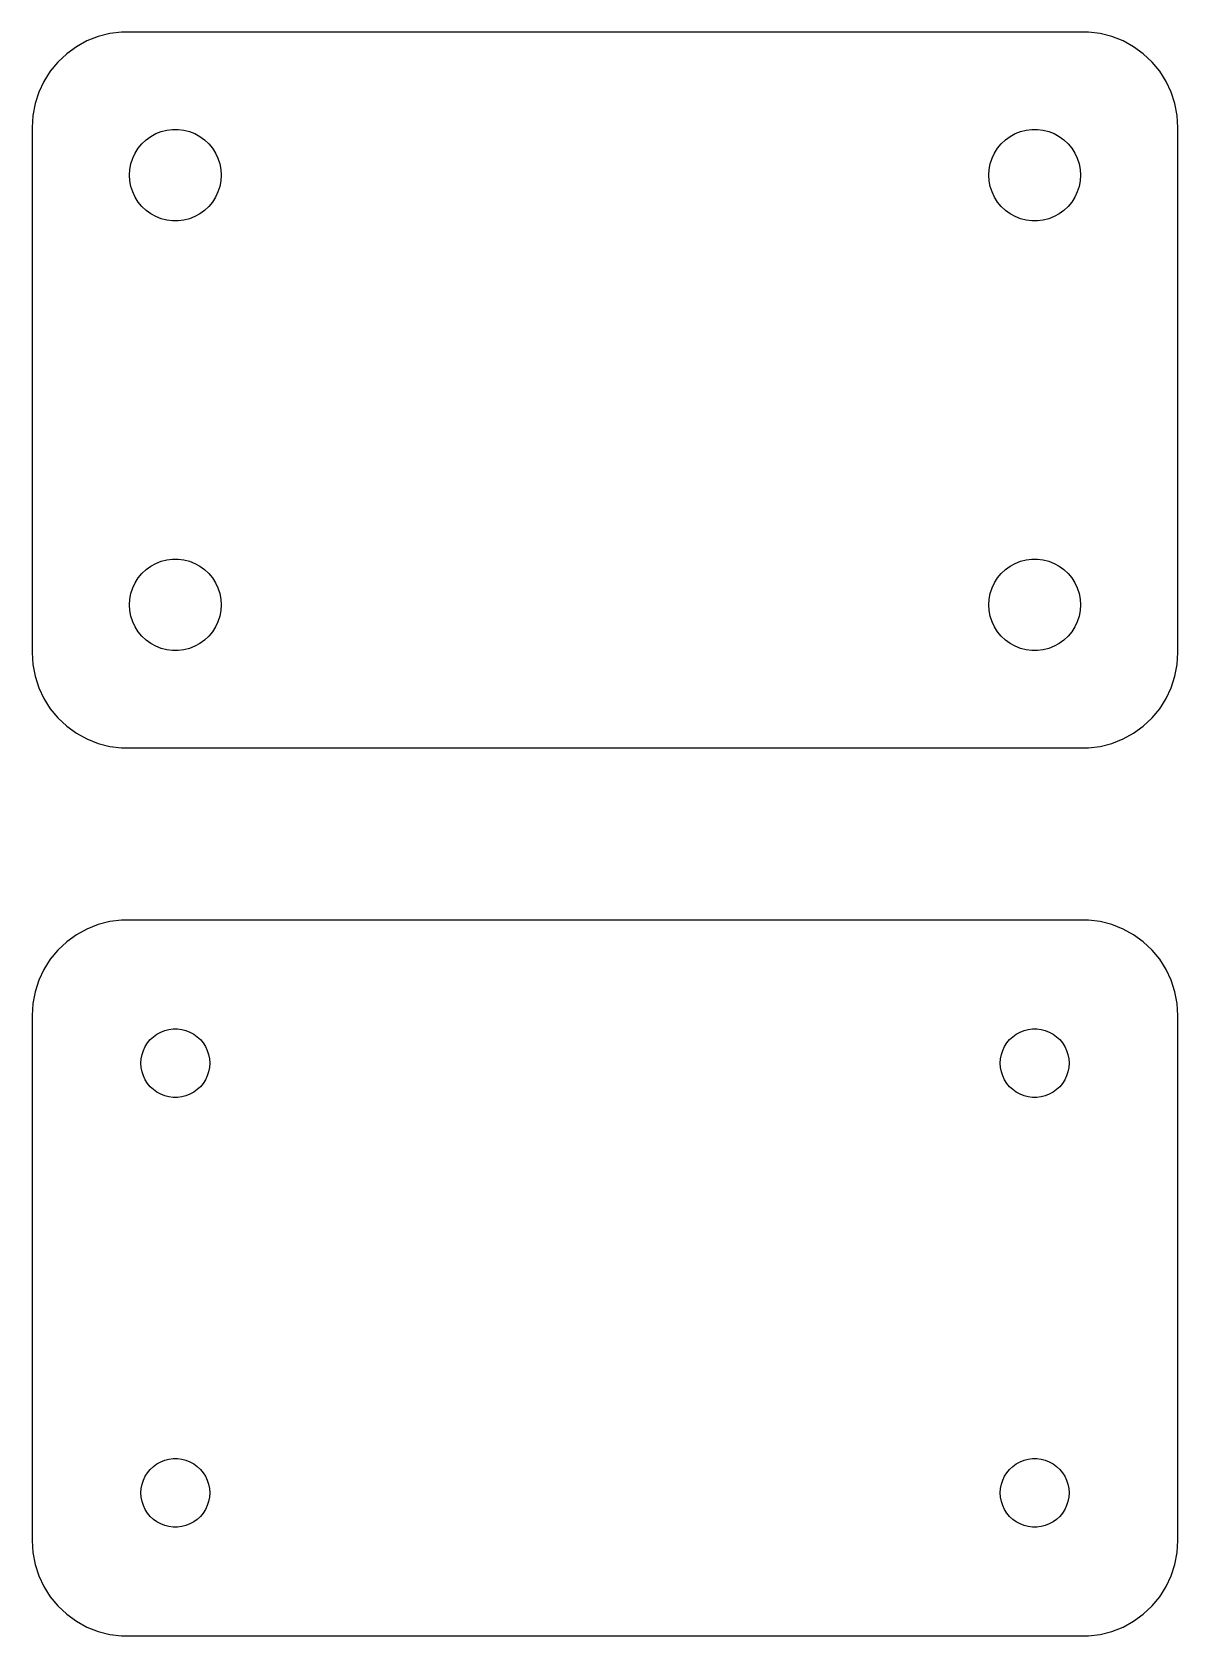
# Model space of a CAD drawing. Header units: metres. Extents: x -30 to 30, y 27.8 to 111.7.
import ezdxf

# ---------------------------------------------------------------- set-up
doc = ezdxf.new("R2010")
doc.units = ezdxf.units.M

msp = doc.modelspace()

# ---------------------------------------------------------------- linework, layer by layer
for p, q in [((-25.3139, 111.74), (-25.9369, 111.661)), ((25.3139, 111.74), (-25.3139, 111.74)), ((25.9369, 111.661), (25.3139, 111.74)), ((-27.6791, 110.972), (-28.1871, 110.603)), ((-27.1289, 111.274), (-27.6791, 110.972)), ((-26.5451, 111.505), (-27.1289, 111.274)), ((-25.9369, 111.661), (-26.5451, 111.505)), ((26.5451, 111.505), (25.9369, 111.661)), ((27.1289, 111.274), (26.5451, 111.505)), ((27.6791, 110.972), (27.1289, 111.274)), ((28.1871, 110.603), (27.6791, 110.972)), ((-28.6448, 110.173), (-29.0451, 109.689)), ((-28.1871, 110.603), (-28.6448, 110.173)), ((28.6448, 110.173), (28.1871, 110.603)), ((29.0451, 109.689), (28.6448, 110.173)), ((-29.0451, 109.689), (-29.3815, 109.159)), ((29.3815, 109.159), (29.0451, 109.689)), ((-29.6489, 108.591), (-29.8429, 107.993)), ((-29.3815, 109.159), (-29.6489, 108.591)), ((29.6489, 108.591), (29.3815, 109.159)), ((29.8429, 107.993), (29.6489, 108.591)), ((-29.8429, 107.993), (-29.9606, 107.377)), ((29.9606, 107.377), (29.8429, 107.993)), ((-29.9606, 107.377), (-30, 106.75)), ((-30, 106.75), (-30, 79.25)), ((30, 106.75), (29.9606, 107.377)), ((30, 79.25), (30, 106.75)), ((-24.4416, 105.661), (-24.2495, 105.893)), ((-24.2495, 105.893), (-24.0298, 106.099)), ((-24.0298, 106.099), (-23.786, 106.276)), ((-23.786, 106.276), (-23.5219, 106.422)), ((-23.5219, 106.422), (-23.2416, 106.533)), ((-23.2416, 106.533), (-22.9497, 106.607)), ((-22.9497, 106.607), (-22.6507, 106.645)), ((-22.6507, 106.645), (-22.3493, 106.645)), ((-22.3493, 106.645), (-22.0503, 106.607)), ((-22.0503, 106.607), (-21.7583, 106.533)), ((-21.7583, 106.533), (-21.4781, 106.422)), ((-21.4781, 106.422), (-21.214, 106.276)), ((-21.214, 106.276), (-20.9702, 106.099)), ((-20.9702, 106.099), (-20.7505, 105.893)), ((-20.7505, 105.893), (-20.5583, 105.661)), ((20.5583, 105.661), (20.7505, 105.893)), ((20.7505, 105.893), (20.9702, 106.099)), ((20.9702, 106.099), (21.214, 106.276)), ((21.214, 106.276), (21.4781, 106.422)), ((21.4781, 106.422), (21.7583, 106.533)), ((21.7583, 106.533), (22.0503, 106.607)), ((22.0503, 106.607), (22.3493, 106.645)), ((22.3493, 106.645), (22.6507, 106.645)), ((22.6507, 106.645), (22.9497, 106.607)), ((22.9497, 106.607), (23.2416, 106.533)), ((23.2416, 106.533), (23.5219, 106.422)), ((23.5219, 106.422), (23.786, 106.276)), ((23.786, 106.276), (24.0298, 106.099)), ((24.0298, 106.099), (24.2495, 105.893)), ((24.2495, 105.893), (24.4416, 105.661)), ((-24.8246, 104.847), (-24.7315, 105.133)), ((-24.7315, 105.133), (-24.6031, 105.406)), ((-24.6031, 105.406), (-24.4416, 105.661)), ((-20.5583, 105.661), (-20.3969, 105.406)), ((-20.3969, 105.406), (-20.2685, 105.133)), ((-20.2685, 105.133), (-20.1754, 104.847)), ((20.1754, 104.847), (20.2685, 105.133)), ((20.2685, 105.133), (20.3969, 105.406)), ((20.3969, 105.406), (20.5583, 105.661)), ((24.4416, 105.661), (24.6031, 105.406)), ((24.6031, 105.406), (24.7315, 105.133)), ((24.7315, 105.133), (24.8246, 104.847)), ((-24.9, 104.25), (-24.8811, 104.551)), ((-24.8811, 103.949), (-24.9, 104.25)), ((-24.8811, 104.551), (-24.8246, 104.847)), ((-20.1754, 104.847), (-20.1189, 104.551)), ((-20.1189, 104.551), (-20.1, 104.25)), ((-20.1, 104.25), (-20.1189, 103.949)), ((20.1, 104.25), (20.1189, 104.551)), ((20.1189, 103.949), (20.1, 104.25)), ((20.1189, 104.551), (20.1754, 104.847)), ((24.8246, 104.847), (24.8811, 104.551)), ((24.8811, 104.551), (24.9, 104.25)), ((24.9, 104.25), (24.8811, 103.949)), ((-24.8246, 103.653), (-24.8811, 103.949)), ((-24.7315, 103.367), (-24.8246, 103.653)), ((-24.6031, 103.094), (-24.7315, 103.367)), ((-20.2685, 103.367), (-20.3969, 103.094)), ((-20.1754, 103.653), (-20.2685, 103.367)), ((-20.1189, 103.949), (-20.1754, 103.653)), ((20.1754, 103.653), (20.1189, 103.949)), ((20.2685, 103.367), (20.1754, 103.653)), ((20.3969, 103.094), (20.2685, 103.367)), ((24.7315, 103.367), (24.6031, 103.094)), ((24.8246, 103.653), (24.7315, 103.367)), ((24.8811, 103.949), (24.8246, 103.653)), ((-24.4416, 102.839), (-24.6031, 103.094)), ((-24.2495, 102.607), (-24.4416, 102.839)), ((-24.0298, 102.401), (-24.2495, 102.607)), ((-20.7505, 102.607), (-20.9702, 102.401)), ((-20.5583, 102.839), (-20.7505, 102.607)), ((-20.3969, 103.094), (-20.5583, 102.839)), ((20.5583, 102.839), (20.3969, 103.094)), ((20.7505, 102.607), (20.5583, 102.839)), ((20.9702, 102.401), (20.7505, 102.607)), ((24.2495, 102.607), (24.0298, 102.401)), ((24.4416, 102.839), (24.2495, 102.607)), ((24.6031, 103.094), (24.4416, 102.839)), ((-23.786, 102.224), (-24.0298, 102.401)), ((-23.5219, 102.078), (-23.786, 102.224)), ((-23.2416, 101.967), (-23.5219, 102.078)), ((-22.9497, 101.893), (-23.2416, 101.967)), ((-22.6507, 101.855), (-22.9497, 101.893)), ((-22.3493, 101.855), (-22.6507, 101.855)), ((-22.0503, 101.893), (-22.3493, 101.855)), ((-21.7583, 101.967), (-22.0503, 101.893)), ((-21.4781, 102.078), (-21.7583, 101.967)), ((-21.214, 102.224), (-21.4781, 102.078)), ((-20.9702, 102.401), (-21.214, 102.224)), ((21.214, 102.224), (20.9702, 102.401)), ((21.4781, 102.078), (21.214, 102.224)), ((21.7583, 101.967), (21.4781, 102.078)), ((22.0503, 101.893), (21.7583, 101.967)), ((22.3493, 101.855), (22.0503, 101.893)), ((22.6507, 101.855), (22.3493, 101.855)), ((22.9497, 101.893), (22.6507, 101.855)), ((23.2416, 101.967), (22.9497, 101.893)), ((23.5219, 102.078), (23.2416, 101.967)), ((23.786, 102.224), (23.5219, 102.078)), ((24.0298, 102.401), (23.786, 102.224)), ((-23.5219, 83.9216), (-23.2416, 84.0325)), ((-23.2416, 84.0325), (-22.9497, 84.1075)), ((-22.9497, 84.1075), (-22.6507, 84.1453)), ((-22.6507, 84.1453), (-22.3493, 84.1453)), ((-22.3493, 84.1453), (-22.0503, 84.1075)), ((-22.0503, 84.1075), (-21.7583, 84.0325)), ((-21.7583, 84.0325), (-21.4781, 83.9216)), ((21.4781, 83.9216), (21.7583, 84.0325)), ((21.7583, 84.0325), (22.0503, 84.1075)), ((22.0503, 84.1075), (22.3493, 84.1453)), ((22.3493, 84.1453), (22.6507, 84.1453)), ((22.6507, 84.1453), (22.9497, 84.1075)), ((22.9497, 84.1075), (23.2416, 84.0325)), ((23.2416, 84.0325), (23.5219, 83.9216)), ((-24.6031, 82.9062), (-24.4416, 83.1607)), ((-24.4416, 83.1607), (-24.2495, 83.3929)), ((-24.2495, 83.3929), (-24.0298, 83.5992)), ((-24.0298, 83.5992), (-23.786, 83.7764)), ((-23.786, 83.7764), (-23.5219, 83.9216)), ((-21.4781, 83.9216), (-21.214, 83.7764)), ((-21.214, 83.7764), (-20.9702, 83.5992)), ((-20.9702, 83.5992), (-20.7505, 83.3929)), ((-20.7505, 83.3929), (-20.5583, 83.1607)), ((-20.5583, 83.1607), (-20.3969, 82.9062)), ((20.3969, 82.9062), (20.5583, 83.1607)), ((20.5583, 83.1607), (20.7505, 83.3929)), ((20.7505, 83.3929), (20.9702, 83.5992)), ((20.9702, 83.5992), (21.214, 83.7764)), ((21.214, 83.7764), (21.4781, 83.9216)), ((23.5219, 83.9216), (23.786, 83.7764)), ((23.786, 83.7764), (24.0298, 83.5992)), ((24.0298, 83.5992), (24.2495, 83.3929)), ((24.2495, 83.3929), (24.4416, 83.1607)), ((24.4416, 83.1607), (24.6031, 82.9062)), ((-24.8811, 82.0508), (-24.8246, 82.3469)), ((-24.8246, 82.3469), (-24.7315, 82.6335)), ((-24.7315, 82.6335), (-24.6031, 82.9062)), ((-20.3969, 82.9062), (-20.2685, 82.6335)), ((-20.2685, 82.6335), (-20.1754, 82.3469)), ((-20.1754, 82.3469), (-20.1189, 82.0508)), ((20.1189, 82.0508), (20.1754, 82.3469)), ((20.1754, 82.3469), (20.2685, 82.6335)), ((20.2685, 82.6335), (20.3969, 82.9062)), ((24.6031, 82.9062), (24.7315, 82.6335)), ((24.7315, 82.6335), (24.8246, 82.3469)), ((24.8246, 82.3469), (24.8811, 82.0508)), ((-24.9, 81.75), (-24.8811, 82.0508)), ((-24.8811, 81.4492), (-24.9, 81.75)), ((-20.1189, 82.0508), (-20.1, 81.75)), ((-20.1, 81.75), (-20.1189, 81.4492)), ((20.1, 81.75), (20.1189, 82.0508)), ((20.1189, 81.4492), (20.1, 81.75)), ((24.8811, 82.0508), (24.9, 81.75)), ((24.9, 81.75), (24.8811, 81.4492)), ((-24.8246, 81.1532), (-24.8811, 81.4492)), ((-24.7315, 80.8665), (-24.8246, 81.1532)), ((-24.6031, 80.5938), (-24.7315, 80.8665)), ((-20.2685, 80.8665), (-20.3969, 80.5938)), ((-20.1754, 81.1532), (-20.2685, 80.8665)), ((-20.1189, 81.4492), (-20.1754, 81.1532)), ((20.1754, 81.1532), (20.1189, 81.4492)), ((20.2685, 80.8665), (20.1754, 81.1532)), ((20.3969, 80.5938), (20.2685, 80.8665)), ((24.7315, 80.8665), (24.6031, 80.5938)), ((24.8246, 81.1532), (24.7315, 80.8665)), ((24.8811, 81.4492), (24.8246, 81.1532)), ((-24.4416, 80.3393), (-24.6031, 80.5938)), ((-24.2495, 80.1071), (-24.4416, 80.3393)), ((-24.0298, 79.9008), (-24.2495, 80.1071)), ((-23.786, 79.7236), (-24.0298, 79.9008)), ((-20.9702, 79.9008), (-21.214, 79.7236)), ((-20.7505, 80.1071), (-20.9702, 79.9008)), ((-20.5583, 80.3393), (-20.7505, 80.1071)), ((-20.3969, 80.5938), (-20.5583, 80.3393)), ((20.5583, 80.3393), (20.3969, 80.5938)), ((20.7505, 80.1071), (20.5583, 80.3393)), ((20.9702, 79.9008), (20.7505, 80.1071)), ((21.214, 79.7236), (20.9702, 79.9008)), ((24.0298, 79.9008), (23.786, 79.7236)), ((24.2495, 80.1071), (24.0298, 79.9008)), ((24.4416, 80.3393), (24.2495, 80.1071)), ((24.6031, 80.5938), (24.4416, 80.3393)), ((-30, 79.25), (-29.9606, 78.6233)), ((-23.5219, 79.5784), (-23.786, 79.7236)), ((-23.2416, 79.4675), (-23.5219, 79.5784)), ((-22.9497, 79.3925), (-23.2416, 79.4675)), ((-22.6507, 79.3547), (-22.9497, 79.3925)), ((-22.3493, 79.3547), (-22.6507, 79.3547)), ((-22.0503, 79.3925), (-22.3493, 79.3547)), ((-21.7583, 79.4675), (-22.0503, 79.3925)), ((-21.4781, 79.5784), (-21.7583, 79.4675)), ((-21.214, 79.7236), (-21.4781, 79.5784)), ((21.4781, 79.5784), (21.214, 79.7236)), ((21.7583, 79.4675), (21.4781, 79.5784)), ((22.0503, 79.3925), (21.7583, 79.4675)), ((22.3493, 79.3547), (22.0503, 79.3925)), ((22.6507, 79.3547), (22.3493, 79.3547)), ((22.9497, 79.3925), (22.6507, 79.3547)), ((23.2416, 79.4675), (22.9497, 79.3925)), ((23.5219, 79.5784), (23.2416, 79.4675)), ((23.786, 79.7236), (23.5219, 79.5784)), ((29.9606, 78.6233), (30, 79.25)), ((-29.9606, 78.6233), (-29.8429, 78.0066)), ((29.8429, 78.0066), (29.9606, 78.6233)), ((-29.8429, 78.0066), (-29.6489, 77.4094)), ((-29.6489, 77.4094), (-29.3815, 76.8412)), ((29.3815, 76.8412), (29.6489, 77.4094)), ((29.6489, 77.4094), (29.8429, 78.0066)), ((-29.3815, 76.8412), (-29.0451, 76.3111)), ((29.0451, 76.3111), (29.3815, 76.8412)), ((-29.0451, 76.3111), (-28.6448, 75.8273)), ((-28.6448, 75.8273), (-28.1871, 75.3974)), ((28.1871, 75.3974), (28.6448, 75.8273)), ((28.6448, 75.8273), (29.0451, 76.3111)), ((-28.1871, 75.3974), (-27.6791, 75.0284)), ((-27.6791, 75.0284), (-27.1289, 74.7259)), ((27.1289, 74.7259), (27.6791, 75.0284)), ((27.6791, 75.0284), (28.1871, 75.3974)), ((-27.1289, 74.7259), (-26.5451, 74.4947)), ((-26.5451, 74.4947), (-25.9369, 74.3386)), ((-25.9369, 74.3386), (-25.3139, 74.2599)), ((-25.3139, 74.2599), (25.3139, 74.2599)), ((25.3139, 74.2599), (25.9369, 74.3386)), ((25.9369, 74.3386), (26.5451, 74.4947)), ((26.5451, 74.4947), (27.1289, 74.7259)), ((-27.1289, 64.7741), (-27.6791, 64.4716)), ((-26.5451, 65.0053), (-27.1289, 64.7741)), ((-25.9369, 65.1614), (-26.5451, 65.0053)), ((-25.3139, 65.2401), (-25.9369, 65.1614)), ((25.3139, 65.2401), (-25.3139, 65.2401)), ((25.9369, 65.1614), (25.3139, 65.2401)), ((26.5451, 65.0053), (25.9369, 65.1614)), ((27.1289, 64.7741), (26.5451, 65.0053)), ((27.6791, 64.4716), (27.1289, 64.7741)), ((-28.1871, 64.1026), (-28.6448, 63.6727)), ((-27.6791, 64.4716), (-28.1871, 64.1026)), ((28.1871, 64.1026), (27.6791, 64.4716)), ((28.6448, 63.6727), (28.1871, 64.1026)), ((-29.0451, 63.1889), (-29.3815, 62.6588)), ((-28.6448, 63.6727), (-29.0451, 63.1889)), ((29.0451, 63.1889), (28.6448, 63.6727)), ((29.3815, 62.6588), (29.0451, 63.1889)), ((-29.3815, 62.6588), (-29.6489, 62.0906)), ((29.6489, 62.0906), (29.3815, 62.6588)), ((-29.8429, 61.4934), (-29.9606, 60.8767)), ((-29.6489, 62.0906), (-29.8429, 61.4934)), ((29.8429, 61.4934), (29.6489, 62.0906)), ((29.9606, 60.8767), (29.8429, 61.4934)), ((-29.9606, 60.8767), (-30, 60.25)), ((30, 60.25), (29.9606, 60.8767)), ((-30, 60.25), (-30, 32.75)), ((30, 32.75), (30, 60.25)), ((-24.0773, 58.6171), (-23.9562, 58.808)), ((-23.9562, 58.808), (-23.8121, 58.9822)), ((-23.8121, 58.9822), (-23.6474, 59.1369)), ((-23.6474, 59.1369), (-23.4645, 59.2698)), ((-23.4645, 59.2698), (-23.2664, 59.3787)), ((-23.2664, 59.3787), (-23.0562, 59.4619)), ((-23.0562, 59.4619), (-22.8373, 59.5181)), ((-22.8373, 59.5181), (-22.613, 59.5464)), ((-22.613, 59.5464), (-22.387, 59.5464)), ((-22.387, 59.5464), (-22.1627, 59.5181)), ((-22.1627, 59.5181), (-21.9438, 59.4619)), ((-21.9438, 59.4619), (-21.7336, 59.3787)), ((-21.7336, 59.3787), (-21.5355, 59.2698)), ((-21.5355, 59.2698), (-21.3526, 59.1369)), ((-21.3526, 59.1369), (-21.1879, 58.9822)), ((-21.1879, 58.9822), (-21.0438, 58.808)), ((-21.0438, 58.808), (-20.9226, 58.6171)), ((20.9226, 58.6171), (21.0438, 58.808)), ((21.0438, 58.808), (21.1879, 58.9822)), ((21.1879, 58.9822), (21.3526, 59.1369)), ((21.3526, 59.1369), (21.5355, 59.2698)), ((21.5355, 59.2698), (21.7336, 59.3787)), ((21.7336, 59.3787), (21.9438, 59.4619)), ((21.9438, 59.4619), (22.1627, 59.5181)), ((22.1627, 59.5181), (22.387, 59.5464)), ((22.387, 59.5464), (22.613, 59.5464)), ((22.613, 59.5464), (22.8373, 59.5181)), ((22.8373, 59.5181), (23.0562, 59.4619)), ((23.0562, 59.4619), (23.2664, 59.3787)), ((23.2664, 59.3787), (23.4645, 59.2698)), ((23.4645, 59.2698), (23.6474, 59.1369)), ((23.6474, 59.1369), (23.8121, 58.9822)), ((23.8121, 58.9822), (23.9562, 58.808)), ((23.9562, 58.808), (24.0773, 58.6171)), ((-24.3, 57.75), (-24.2858, 57.9756)), ((-24.2858, 57.9756), (-24.2434, 58.1976)), ((-24.2434, 58.1976), (-24.1736, 58.4126)), ((-24.1736, 58.4126), (-24.0773, 58.6171)), ((-20.9226, 58.6171), (-20.8264, 58.4126)), ((-20.8264, 58.4126), (-20.7565, 58.1976)), ((-20.7565, 58.1976), (-20.7142, 57.9756)), ((-20.7142, 57.9756), (-20.7, 57.75)), ((20.7, 57.75), (20.7142, 57.9756)), ((20.7142, 57.9756), (20.7565, 58.1976)), ((20.7565, 58.1976), (20.8264, 58.4126)), ((20.8264, 58.4126), (20.9226, 58.6171)), ((24.0773, 58.6171), (24.1736, 58.4126)), ((24.1736, 58.4126), (24.2434, 58.1976)), ((24.2434, 58.1976), (24.2858, 57.9756)), ((24.2858, 57.9756), (24.3, 57.75)), ((-24.2858, 57.5244), (-24.3, 57.75)), ((-24.2434, 57.3024), (-24.2858, 57.5244)), ((-24.1736, 57.0874), (-24.2434, 57.3024)), ((-20.7565, 57.3024), (-20.8264, 57.0874)), ((-20.7142, 57.5244), (-20.7565, 57.3024)), ((-20.7, 57.75), (-20.7142, 57.5244)), ((20.7142, 57.5244), (20.7, 57.75)), ((20.7565, 57.3024), (20.7142, 57.5244)), ((20.8264, 57.0874), (20.7565, 57.3024)), ((24.2434, 57.3024), (24.1736, 57.0874)), ((24.2858, 57.5244), (24.2434, 57.3024)), ((24.3, 57.75), (24.2858, 57.5244)), ((-24.0773, 56.8828), (-24.1736, 57.0874)), ((-23.9562, 56.692), (-24.0773, 56.8828)), ((-23.8121, 56.5178), (-23.9562, 56.692)), ((-23.6474, 56.3631), (-23.8121, 56.5178)), ((-23.4645, 56.2302), (-23.6474, 56.3631)), ((-21.3526, 56.3631), (-21.5355, 56.2302)), ((-21.1879, 56.5178), (-21.3526, 56.3631)), ((-21.0438, 56.692), (-21.1879, 56.5178)), ((-20.9226, 56.8828), (-21.0438, 56.692)), ((-20.8264, 57.0874), (-20.9226, 56.8828)), ((20.9226, 56.8828), (20.8264, 57.0874)), ((21.0438, 56.692), (20.9226, 56.8828)), ((21.1879, 56.5178), (21.0438, 56.692)), ((21.3526, 56.3631), (21.1879, 56.5178)), ((21.5355, 56.2302), (21.3526, 56.3631)), ((23.6474, 56.3631), (23.4645, 56.2302)), ((23.8121, 56.5178), (23.6474, 56.3631)), ((23.9562, 56.692), (23.8121, 56.5178)), ((24.0773, 56.8828), (23.9562, 56.692)), ((24.1736, 57.0874), (24.0773, 56.8828)), ((-23.2664, 56.1213), (-23.4645, 56.2302)), ((-23.0562, 56.0381), (-23.2664, 56.1213)), ((-22.8373, 55.9819), (-23.0562, 56.0381)), ((-22.613, 55.9536), (-22.8373, 55.9819)), ((-22.387, 55.9536), (-22.613, 55.9536)), ((-22.1627, 55.9819), (-22.387, 55.9536)), ((-21.9438, 56.0381), (-22.1627, 55.9819)), ((-21.7336, 56.1213), (-21.9438, 56.0381)), ((-21.5355, 56.2302), (-21.7336, 56.1213)), ((21.7336, 56.1213), (21.5355, 56.2302)), ((21.9438, 56.0381), (21.7336, 56.1213)), ((22.1627, 55.9819), (21.9438, 56.0381)), ((22.387, 55.9536), (22.1627, 55.9819)), ((22.613, 55.9536), (22.387, 55.9536)), ((22.8373, 55.9819), (22.613, 55.9536)), ((23.0562, 56.0381), (22.8373, 55.9819)), ((23.2664, 56.1213), (23.0562, 56.0381)), ((23.4645, 56.2302), (23.2664, 56.1213)), ((-23.2664, 36.8787), (-23.0562, 36.9619)), ((-23.0562, 36.9619), (-22.8373, 37.0181)), ((-22.8373, 37.0181), (-22.613, 37.0464)), ((-22.613, 37.0464), (-22.387, 37.0464)), ((-22.387, 37.0464), (-22.1627, 37.0181)), ((-22.1627, 37.0181), (-21.9438, 36.9619)), ((-21.9438, 36.9619), (-21.7336, 36.8787)), ((21.7336, 36.8787), (21.9438, 36.9619)), ((21.9438, 36.9619), (22.1627, 37.0181)), ((22.1627, 37.0181), (22.387, 37.0464)), ((22.387, 37.0464), (22.613, 37.0464)), ((22.613, 37.0464), (22.8373, 37.0181)), ((22.8373, 37.0181), (23.0562, 36.9619)), ((23.0562, 36.9619), (23.2664, 36.8787)), ((-24.1736, 35.9126), (-24.0773, 36.1172)), ((-24.0773, 36.1172), (-23.9562, 36.308)), ((-23.9562, 36.308), (-23.8121, 36.4822)), ((-23.8121, 36.4822), (-23.6474, 36.6369)), ((-23.6474, 36.6369), (-23.4645, 36.7698)), ((-23.4645, 36.7698), (-23.2664, 36.8787)), ((-21.7336, 36.8787), (-21.5355, 36.7698)), ((-21.5355, 36.7698), (-21.3526, 36.6369)), ((-21.3526, 36.6369), (-21.1879, 36.4822)), ((-21.1879, 36.4822), (-21.0438, 36.308)), ((-21.0438, 36.308), (-20.9226, 36.1172)), ((-20.9226, 36.1172), (-20.8264, 35.9126)), ((20.8264, 35.9126), (20.9226, 36.1172)), ((20.9226, 36.1172), (21.0438, 36.308)), ((21.0438, 36.308), (21.1879, 36.4822)), ((21.1879, 36.4822), (21.3526, 36.6369)), ((21.3526, 36.6369), (21.5355, 36.7698)), ((21.5355, 36.7698), (21.7336, 36.8787)), ((23.2664, 36.8787), (23.4645, 36.7698)), ((23.4645, 36.7698), (23.6474, 36.6369)), ((23.6474, 36.6369), (23.8121, 36.4822)), ((23.8121, 36.4822), (23.9562, 36.308)), ((23.9562, 36.308), (24.0773, 36.1172)), ((24.0773, 36.1172), (24.1736, 35.9126)), ((-24.3, 35.25), (-24.2858, 35.4756)), ((-24.2858, 35.4756), (-24.2434, 35.6976)), ((-24.2434, 35.6976), (-24.1736, 35.9126)), ((-20.8264, 35.9126), (-20.7565, 35.6976)), ((-20.7565, 35.6976), (-20.7142, 35.4756)), ((-20.7142, 35.4756), (-20.7, 35.25)), ((20.7, 35.25), (20.7142, 35.4756)), ((20.7142, 35.4756), (20.7565, 35.6976)), ((20.7565, 35.6976), (20.8264, 35.9126)), ((24.1736, 35.9126), (24.2434, 35.6976)), ((24.2434, 35.6976), (24.2858, 35.4756)), ((24.2858, 35.4756), (24.3, 35.25)), ((-24.2858, 35.0244), (-24.3, 35.25)), ((-24.2434, 34.8024), (-24.2858, 35.0244)), ((-24.1736, 34.5874), (-24.2434, 34.8024)), ((-24.0773, 34.3829), (-24.1736, 34.5874)), ((-20.8264, 34.5874), (-20.9226, 34.3829)), ((-20.7565, 34.8024), (-20.8264, 34.5874)), ((-20.7142, 35.0244), (-20.7565, 34.8024)), ((-20.7, 35.25), (-20.7142, 35.0244)), ((20.7142, 35.0244), (20.7, 35.25)), ((20.7565, 34.8024), (20.7142, 35.0244)), ((20.8264, 34.5874), (20.7565, 34.8024)), ((20.9226, 34.3829), (20.8264, 34.5874)), ((24.1736, 34.5874), (24.0773, 34.3829)), ((24.2434, 34.8024), (24.1736, 34.5874)), ((24.2858, 35.0244), (24.2434, 34.8024)), ((24.3, 35.25), (24.2858, 35.0244)), ((-23.9562, 34.192), (-24.0773, 34.3829)), ((-23.8121, 34.0178), (-23.9562, 34.192)), ((-23.6474, 33.8631), (-23.8121, 34.0178)), ((-23.4645, 33.7302), (-23.6474, 33.8631)), ((-23.2664, 33.6213), (-23.4645, 33.7302)), ((-23.0562, 33.5381), (-23.2664, 33.6213)), ((-21.7336, 33.6213), (-21.9438, 33.5381)), ((-21.5355, 33.7302), (-21.7336, 33.6213)), ((-21.3526, 33.8631), (-21.5355, 33.7302)), ((-21.1879, 34.0178), (-21.3526, 33.8631)), ((-21.0438, 34.192), (-21.1879, 34.0178)), ((-20.9226, 34.3829), (-21.0438, 34.192)), ((21.0438, 34.192), (20.9226, 34.3829)), ((21.1879, 34.0178), (21.0438, 34.192)), ((21.3526, 33.8631), (21.1879, 34.0178)), ((21.5355, 33.7302), (21.3526, 33.8631)), ((21.7336, 33.6213), (21.5355, 33.7302)), ((21.9438, 33.5381), (21.7336, 33.6213)), ((23.2664, 33.6213), (23.0562, 33.5381)), ((23.4645, 33.7302), (23.2664, 33.6213)), ((23.6474, 33.8631), (23.4645, 33.7302)), ((23.8121, 34.0178), (23.6474, 33.8631)), ((23.9562, 34.192), (23.8121, 34.0178)), ((24.0773, 34.3829), (23.9562, 34.192)), ((-22.8373, 33.4819), (-23.0562, 33.5381)), ((-22.613, 33.4536), (-22.8373, 33.4819)), ((-22.387, 33.4536), (-22.613, 33.4536)), ((-22.1627, 33.4819), (-22.387, 33.4536)), ((-21.9438, 33.5381), (-22.1627, 33.4819)), ((22.1627, 33.4819), (21.9438, 33.5381)), ((22.387, 33.4536), (22.1627, 33.4819)), ((22.613, 33.4536), (22.387, 33.4536)), ((22.8373, 33.4819), (22.613, 33.4536)), ((23.0562, 33.5381), (22.8373, 33.4819)), ((-30, 32.75), (-29.9606, 32.1233)), ((-29.9606, 32.1233), (-29.8429, 31.5066)), ((29.8429, 31.5066), (29.9606, 32.1233)), ((29.9606, 32.1233), (30, 32.75)), ((-29.8429, 31.5066), (-29.6489, 30.9094)), ((29.6489, 30.9094), (29.8429, 31.5066)), ((-29.6489, 30.9094), (-29.3815, 30.3412)), ((-29.3815, 30.3412), (-29.0451, 29.8111)), ((29.0451, 29.8111), (29.3815, 30.3412)), ((29.3815, 30.3412), (29.6489, 30.9094)), ((-29.0451, 29.8111), (-28.6448, 29.3273)), ((28.6448, 29.3273), (29.0451, 29.8111)), ((-28.6448, 29.3273), (-28.1871, 28.8974)), ((-28.1871, 28.8974), (-27.6791, 28.5284)), ((27.6791, 28.5284), (28.1871, 28.8974)), ((28.1871, 28.8974), (28.6448, 29.3273)), ((-27.6791, 28.5284), (-27.1289, 28.2259)), ((-27.1289, 28.2259), (-26.5451, 27.9947)), ((-26.5451, 27.9947), (-25.9369, 27.8386)), ((-25.9369, 27.8386), (-25.3139, 27.7599)), ((-25.3139, 27.7599), (25.3139, 27.7599)), ((25.3139, 27.7599), (25.9369, 27.8386)), ((25.9369, 27.8386), (26.5451, 27.9947)), ((26.5451, 27.9947), (27.1289, 28.2259)), ((27.1289, 28.2259), (27.6791, 28.5284))]:
    msp.add_line(p, q)

doc.saveas('drawing.dxf')
